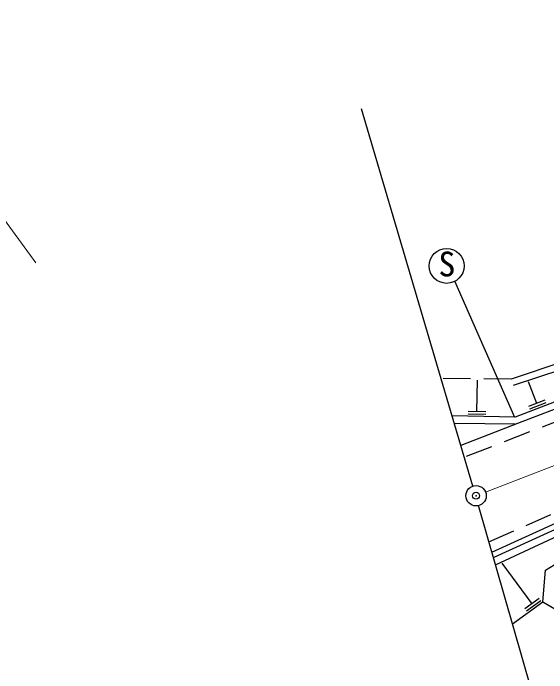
# Model space of a CAD drawing. Units: millimetres, scale not verified. Extents: x 40000 to 680000, y 20000 to 380000.
# Drawn here: x 362677 to 402034, y 264593 to 313242 of the extents above; entities that cross this region are included whole.
import ezdxf
from ezdxf.enums import TextEntityAlignment as Align

# ---------------------------------------------------------------- set-up
doc = ezdxf.new("R2010")
doc.units = ezdxf.units.MM
doc.header["$LTSCALE"] = 1000
doc.header["$PDMODE"] = 32
doc.header["$PDSIZE"] = 500
doc.linetypes.add('CHAIN', pattern=[18.5, 12, -1.5, 3.5, -1.5])
for name, color, linetype, lineweight in [('M-BGD', 7, 'Continuous', 25), ('M-BMK', 2, 'CHAIN', 13), ('M-BMK-SRVR', 3, 'Continuous', 25), ('M-STR-HTXT', 7, 'Continuous', 13), ('M-STR-STRC', 7, 'Continuous', 25)]:
    doc.layers.add(name, color=color, linetype=linetype, lineweight=lineweight)
doc.layers.add('M-OTRS', color=6, linetype='Continuous')
doc.styles.add('ＭＳ ゴシック', font='')
doc.styles.get('ＭＳ ゴシック').set_extended_font_data('MS Gothic')

msp = doc.modelspace()

# ---------------------------------------------------------------- linework, layer by layer
at = {"layer": 'M-BGD'}
for p, q in [((443262, 300313), (399701, 283455)), ((443396, 299649), (399882, 282989)), ((424939, 294802), (399395, 286247)), ((425098, 294328), (399554, 285772)), ((396396, 286277), (394396, 286298)), ((396881, 283856), (396923, 286172)), ((399395, 286247), (397396, 286267)), ((401292, 284459), (400680, 286042)), ((401899, 284694), (400686, 284225)), ((401971, 284507), (400758, 284038)), ((397527, 283644), (396228, 283667)), ((397531, 283844), (396231, 283867)), ((399701, 283455), (395048, 283538)), ((403555, 283439), (401690, 282716)), ((399706, 282920), (395216, 282971)), ((399882, 282989), (395694, 281348)), ((400758, 282355), (398893, 281632)), ((397961, 281270), (396096, 280548)), ((397988, 273481), (409351, 278696)), ((398155, 273117), (409440, 278297)), ((398252, 272564), (409917, 277969)), ((401949, 272165), (410045, 277150)), ((400512, 275456), (402342, 276263)), ((397767, 274245), (399597, 275052)), ((400948, 269683), (398746, 272685)), ((401748, 269836), (401949, 272165)), ((401472, 270067), (400423, 269299)), ((399512, 268197), (401748, 269836)), ((401590, 269906), (400542, 269137)), ((401748, 269836), (406242, 267125))]:
    msp.add_line(p, q, dxfattribs=at)
msp.add_open_spline([(563867, 269505), (562664, 269866), (562343, 269964), (561356, 270223), (560433, 270465), (559921, 270626), (558982, 270796), (556878, 271176), (555633, 270942), (553537, 271369), (549993, 272093), (548153, 273069), (544654, 273989), (542490, 274558), (541288, 274932), (539087, 275340), (536328, 275851), (534747, 275917), (531965, 276281), (528016, 276798), (525792, 277004), (521854, 277591), (519511, 277941), (518140, 277917), (515877, 278615), (513931, 279215), (512923, 279787), (511047, 280580), (509457, 281251), (508638, 281813), (506994, 282340), (505727, 282746), (504990, 282898), (503678, 283118), (501204, 283532), (499769, 283411), (497292, 283813), (494661, 284241), (493244, 284778), (490620, 285246), (489095, 285518), (488238, 285731), (486690, 285778), (485634, 285811), (485027, 285811), (483989, 285615), (481369, 285119), (479952, 284583), (477439, 283691), (475007, 282827), (473643, 282316), (471340, 281153), (470277, 280616), (469641, 280351), (468720, 279597), (467643, 278716), (467253, 277993), (466223, 277059), (465112, 276053), (464560, 275375), (463275, 274603), (461356, 273450), (460134, 273072), (458077, 272188), (454312, 270569), (452216, 269610), (448334, 268299), (445237, 267253), (443432, 266867), (440229, 266211), (437072, 265565), (435266, 265402), (432083, 264901), (428982, 264414), (427253, 264085), (424141, 263673), (422323, 263433), (421273, 263502), (419475, 263141), (418150, 262876), (417468, 262492), (416159, 262159), (414232, 261668), (413147, 261330), (411165, 261176), (409649, 261058), (408770, 261059), (407276, 261340), (406207, 261541), (405650, 261824), (404615, 262159), (403701, 262455), (403230, 262783), (402282, 262937), (401783, 263017), (401583, 263046), (400994, 263059)], degree=3, knots=[0, 0, 0, 0, 1, 1, 1, 2, 2, 2, 3, 3, 3, 4, 4, 4, 5, 5, 5, 6, 6, 6, 7, 7, 7, 8, 8, 8, 9, 9, 9, 10, 10, 10, 11, 11, 11, 12, 12, 12, 13, 13, 13, 14, 14, 14, 15, 15, 15, 16, 16, 16, 17, 17, 17, 18, 18, 18, 19, 19, 19, 20, 20, 20, 21, 21, 21, 22, 22, 22, 23, 23, 23, 24, 24, 24, 25, 25, 25, 26, 26, 26, 27, 27, 27, 28, 28, 28, 29, 29, 29, 30, 30, 30, 31, 31, 31, 32, 32, 32, 32], dxfattribs=at)
at = {"layer": 'M-BMK'}
msp.add_line((397516, 277924), (455895, 300445), dxfattribs=at)
at = {"layer": 'M-BMK-SRVR'}
for p, q in [((396575, 278364), (388364, 306196)), ((408202, 238075), (396994, 276925))]:
    msp.add_line(p, q, dxfattribs=at)
msp.add_circle((396815, 277654), 750, dxfattribs=at)
at = {"layer": 'M-OTRS'}
msp.add_point((396815, 277654), dxfattribs=at)
msp.add_point((396815, 277654), dxfattribs=at)
at = {"layer": 'M-STR-HTXT'}
msp.add_line((350851, 313242), (364352, 294822), dxfattribs=at)
at = {"layer": 'M-STR-STRC'}
msp.add_line((399686, 283413), (395262, 293474), dxfattribs=at)
msp.add_circle((394644, 294606), 1289, dxfattribs=at)

# ---------------------------------------------------------------- texts
at = {"layer": 'M-STR-STRC', "style": 'ＭＳ ゴシック'}
msp.add_text('S', height=1833, dxfattribs=at).set_placement((394040, 293280), align=Align.BOTTOM_LEFT)

doc.saveas('drawing.dxf')
